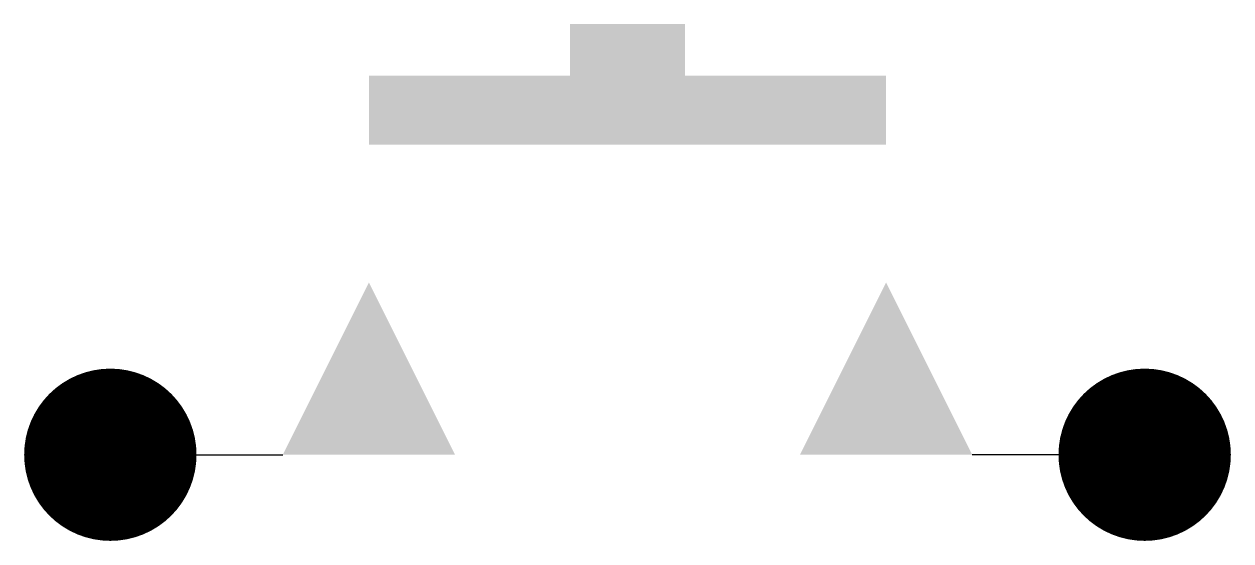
# Model space of a CAD drawing. Extents: x 6.21 to 6.735, y 4.309 to 4.534.
import ezdxf

# ---------------------------------------------------------------- set-up
doc = ezdxf.new("R2010")
doc.units = 0
doc.layers.get('0').update_dxf_attribs({"linetype": 'CONTINUOUS'})

msp = doc.modelspace()

# ---------------------------------------------------------------- linework, layer by layer
at = {"color": 0}
for p, q in [((6.28465, 4.34681), (6.32215, 4.34681)), ((6.65965, 4.34681), (6.62215, 4.34681))]:
    msp.add_line(p, q, dxfattribs=at)
at = {"color": 0, "const_width": 0.0375}
for points in [[(6.2284, 4.34681, 1), (6.2659, 4.34681, 1)], [(6.6784, 4.34681, 1), (6.7159, 4.34681, 1)]]:
    msp.add_lwpolyline(points, format="xyb", close=True, dxfattribs=at)
at = {"color": 0}
for points in [[(6.32215, 4.34681), (6.39715, 4.34681), (6.35965, 4.42181)], [(6.62215, 4.34681), (6.62215, 4.34681), (6.54715, 4.34681), (6.58465, 4.42181)]]:
    msp.add_solid(points, dxfattribs=at)
for points in [[(6.44715, 4.49681), (6.49715, 4.49681), (6.44715, 4.53431), (6.49715, 4.53431)], [(6.58465, 4.48181), (6.58465, 4.51181), (6.35965, 4.48181), (6.35965, 4.51181)]]:
    msp.add_trace(points, dxfattribs=at)

doc.saveas('drawing.dxf')
